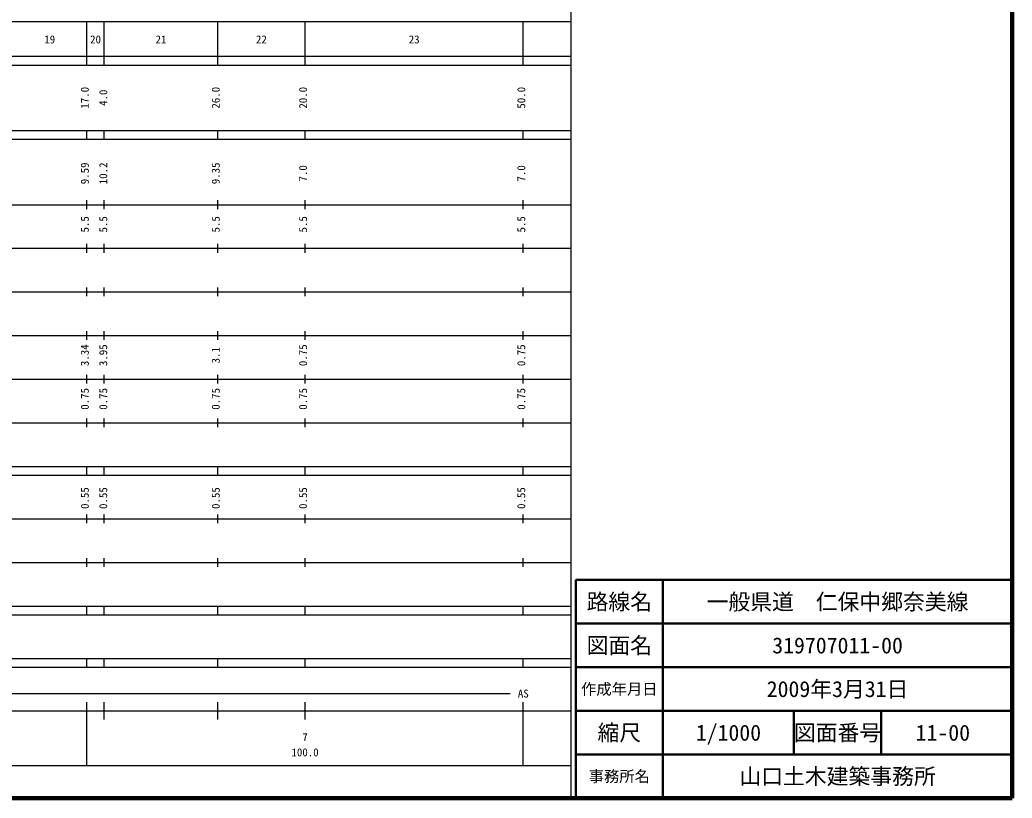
# Model space of a CAD drawing. Units: millimetres, scale not verified. Extents: x 40000 to 680000, y 20000 to 380000.
# Drawn here: x 452657 to 680000, y 20000 to 198357 of the extents above; entities that cross this region are included whole.
import ezdxf
from ezdxf.enums import TextEntityAlignment as Align

# ---------------------------------------------------------------- set-up
doc = ezdxf.new("R2010")
doc.units = ezdxf.units.MM
doc.header["$LTSCALE"] = 1000
for name, color, linetype, lineweight in [('M-TTL', 2, 'Continuous', 140), ('M-TTL-BAND', 7, 'Continuous', 25), ('M-TTL-FRAM', 2, 'Continuous', 50), ('M-TTL-LINE', 7, 'Continuous', 50)]:
    doc.layers.add(name, color=color, linetype=linetype, lineweight=lineweight)
doc.layers.add('M-TTL-TXT', color=7, linetype='Continuous')
doc.styles.add('ＭＳ ゴシック', font='')
doc.styles.get('ＭＳ ゴシック').set_extended_font_data('MS Gothic')

msp = doc.modelspace()

# ---------------------------------------------------------------- linework, layer by layer
at = {"layer": 'M-TTL'}
for p, q in [((680000, 20000), (680000, 380000)), ((40000, 20000), (680000, 20000))]:
    msp.add_line(p, q, dxfattribs=at)
at = {"layer": 'M-TTL-BAND'}
for p, q in [((579000, 20000), (579000, 370000)), ((68000, 198000), (579000, 198000)), ((468000, 188000), (468000, 198000)), ((472000, 188000), (472000, 198000)), ((498000, 188000), (498000, 198000)), ((518000, 188000), (518000, 198000)), ((568000, 188000), (568000, 198000)), ((40000, 190000), (579000, 190000)), ((40000, 188000), (579000, 188000)), ((40000, 173000), (579000, 173000)), ((468000, 171000), (468000, 173000)), ((472000, 171000), (472000, 173000)), ((498000, 171000), (498000, 173000)), ((518000, 171000), (518000, 173000)), ((568000, 171000), (568000, 173000)), ((40000, 171000), (579000, 171000)), ((468000, 155000), (468000, 157000)), ((472000, 155000), (472000, 157000)), ((498000, 155000), (498000, 157000)), ((518000, 155000), (518000, 157000)), ((568000, 155000), (568000, 157000)), ((40000, 156000), (579000, 156000)), ((46000, 146000), (579000, 146000)), ((468000, 145000), (468000, 147000)), ((472000, 145000), (472000, 147000)), ((498000, 145000), (498000, 147000)), ((518000, 145000), (518000, 147000)), ((568000, 145000), (568000, 147000)), ((468000, 135000), (468000, 137000)), ((472000, 135000), (472000, 137000)), ((498000, 135000), (498000, 137000)), ((518000, 135000), (518000, 137000)), ((568000, 135000), (568000, 137000)), ((52000, 136000), (579000, 136000)), ((46000, 126000), (579000, 126000)), ((468000, 125000), (468000, 127000)), ((472000, 125000), (472000, 127000)), ((498000, 125000), (498000, 127000)), ((518000, 125000), (518000, 127000)), ((568000, 125000), (568000, 127000)), ((52000, 116000), (579000, 116000)), ((468000, 115000), (468000, 117000)), ((472000, 115000), (472000, 117000)), ((498000, 115000), (498000, 117000)), ((518000, 115000), (518000, 117000)), ((568000, 115000), (568000, 117000)), ((468000, 105000), (468000, 107000)), ((472000, 105000), (472000, 107000)), ((498000, 105000), (498000, 107000)), ((518000, 105000), (518000, 107000)), ((568000, 105000), (568000, 107000)), ((46000, 106000), (579000, 106000)), ((40000, 96000), (579000, 96000)), ((468000, 94000), (468000, 96000)), ((472000, 94000), (472000, 96000)), ((498000, 94000), (498000, 96000)), ((518000, 94000), (518000, 96000)), ((568000, 94000), (568000, 96000)), ((40000, 94000), (579000, 94000)), ((468000, 83000), (468000, 85000)), ((472000, 83000), (472000, 85000)), ((498000, 83000), (498000, 85000)), ((518000, 83000), (518000, 85000)), ((568000, 83000), (568000, 85000)), ((49000, 84000), (579000, 84000)), ((40000, 74000), (579000, 74000)), ((468000, 73000), (468000, 75000)), ((472000, 73000), (472000, 75000)), ((498000, 73000), (498000, 75000)), ((518000, 73000), (518000, 75000)), ((568000, 73000), (568000, 75000)), ((40000, 64000), (579000, 64000)), ((468000, 62000), (468000, 64000)), ((472000, 62000), (472000, 64000)), ((498000, 62000), (498000, 64000)), ((518000, 62000), (518000, 64000)), ((568000, 62000), (568000, 64000)), ((40000, 62000), (579000, 62000)), ((40000, 52000), (579000, 52000)), ((468000, 50000), (468000, 52000)), ((472000, 50000), (472000, 52000)), ((498000, 50000), (498000, 52000)), ((518000, 50000), (518000, 52000)), ((568000, 50000), (568000, 52000)), ((40000, 50000), (579000, 50000)), ((71000, 44000), (565000, 44000)), ((468000, 27500), (468000, 42000)), ((472000, 38000), (472000, 42000)), ((498000, 38000), (498000, 42000)), ((518000, 38000), (518000, 42000)), ((568000, 27500), (568000, 42000)), ((40000, 40000), (579000, 40000)), ((68000, 27500), (579000, 27500))]:
    msp.add_line(p, q, dxfattribs=at)
at = {"layer": 'M-TTL-FRAM'}
for p, q in [((680000, 70000), (580000, 70000)), ((580000, 70000), (580000, 20000))]:
    msp.add_line(p, q, dxfattribs=at)
at = {"layer": 'M-TTL-LINE'}
for p, q in [((600000, 70000), (600000, 20000)), ((680000, 60000), (580000, 60000)), ((680000, 50000), (580000, 50000)), ((680000, 40000), (580000, 40000)), ((630000, 40000), (630000, 30000)), ((650000, 40000), (650000, 30000)), ((680000, 30000), (580000, 30000))]:
    msp.add_line(p, q, dxfattribs=at)

# ---------------------------------------------------------------- texts
at = {"layer": 'M-TTL-BAND', "style": 'ＭＳ ゴシック'}
for s, p in [('19', (459500, 192405)), ('20', (470000, 192405)), ('21', (485000, 192405)), ('22', (508000, 192405)), ('23', (543000, 192405)), ('AS', (568000, 42500)), ('7', (518000, 32523)), ('100.0', (518000, 29033))]:
    msp.add_text(s, height=1833, dxfattribs=at).set_placement(p, align=Align.BOTTOM_CENTER)
for s, p in [('17.0', (469000, 180500)), ('4.0', (473229, 180500)), ('26.0', (499000, 180500)), ('20.0', (519000, 180500)), ('50.0', (569000, 180500)), ('9.59', (469000, 163174)), ('10.2', (473229, 163174)), ('9.35', (499000, 163174)), ('7.0', (519000, 163174)), ('7.0', (569000, 163174)), ('5.5', (469000, 151500)), ('5.5', (473229, 151500)), ('5.5', (499000, 151500)), ('5.5', (519000, 151500)), ('5.5', (569000, 151500)), ('3.34', (469000, 121500)), ('3.95', (473229, 121500)), ('3.1', (499000, 121500)), ('0.75', (519000, 121500)), ('0.75', (569000, 121500)), ('0.75', (469000, 111500)), ('0.75', (473229, 111500)), ('0.75', (499000, 111500)), ('0.75', (519000, 111500)), ('0.75', (569000, 111500)), ('0.55', (469000, 88764)), ('0.55', (473229, 88764)), ('0.55', (499000, 88764)), ('0.55', (519000, 88764)), ('0.55', (569000, 88764))]:
    msp.add_text(s, height=1833, rotation=90, dxfattribs=at).set_placement(p, align=Align.BOTTOM_CENTER)
at = {"layer": 'M-TTL-TXT', "style": 'ＭＳ ゴシック'}
for s, height, p in [('路線名', 3666, (590000, 65000)), ('路線名', 3666, (590000, 65000)), ('一般県道\u3000仁保中郷奈美線', 3666, (640000, 65000)), ('図面名', 3666, (590000, 55000)), ('図面名', 3666, (590000, 55000)), ('319707011-00', 3666, (640000, 55000)), ('作成年月日', 2566, (590000, 45000)), ('作成年月日', 2566, (590000, 45000)), ('2009年3月31日', 3666, (640000, 45000)), ('縮尺', 3666, (590000, 35000)), ('縮尺', 3666, (590000, 35000)), ('1/1000', 3666, (615000, 35000)), ('図面番号', 3666, (640000, 35000)), ('図面番号', 3666, (640000, 35000)), ('11-00', 3666, (664125, 35000)), ('山口土木建築事務所', 3666, (640000, 25000)), ('事務所名', 2566, (590000, 25000)), ('事務所名', 2566, (590000, 25000))]:
    msp.add_text(s, height=height, dxfattribs=at).set_placement(p, align=Align.MIDDLE_CENTER)

doc.saveas('drawing.dxf')
